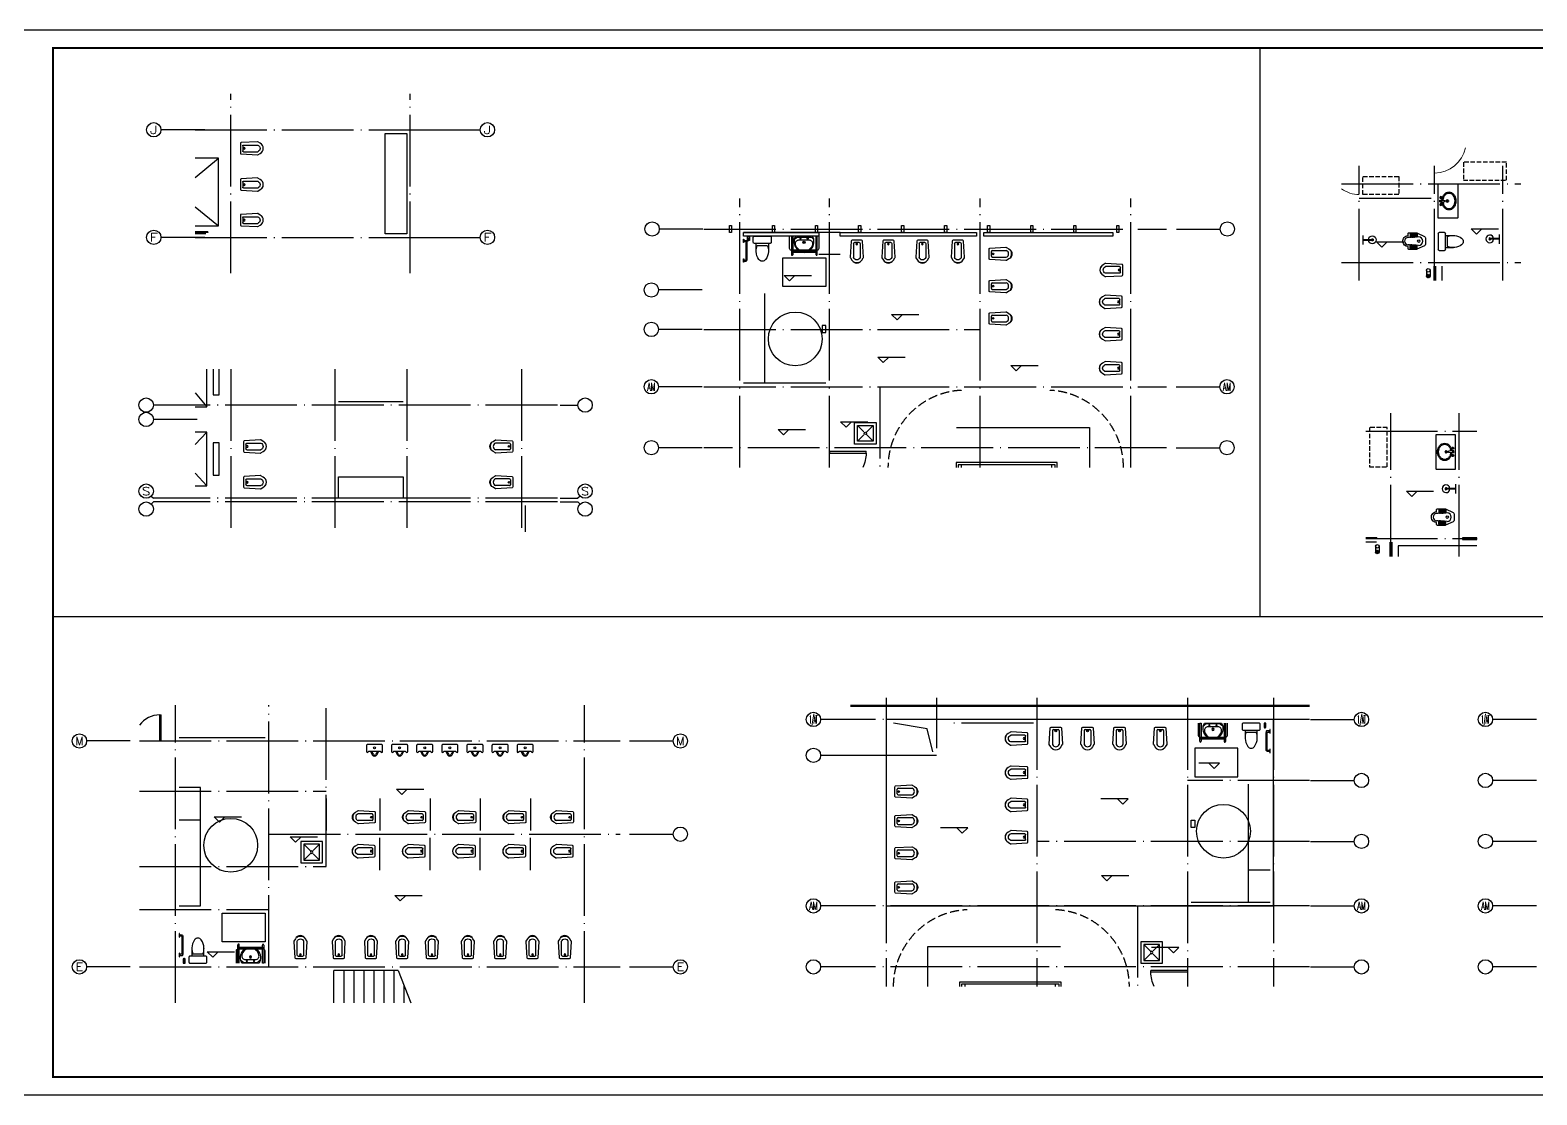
# Model space of a CAD drawing. Extents: x -737978 to 768813, y -372247 to 1140308.
# Drawn here: x 138187 to 180195, y -268610 to -238910 of the extents above; entities that cross this region are included whole.
import ezdxf
from ezdxf.enums import TextEntityAlignment as Align

# ---------------------------------------------------------------- set-up
doc = ezdxf.new("R2010")
doc.units = 0
doc.header["$LTSCALE"] = 1000
doc.header["$MEASUREMENT"] = 0
doc.linetypes.add('DASH', pattern=[0.35, 0.25, -0.1])
doc.linetypes.add('DOTE', pattern=[2.42, 2, -0.2, 0.02, -0.2])
doc.layers.get('0').update_dxf_attribs({"linetype": 'CONTINUOUS'})
for name, color, linetype in [('0-厨卫家具', 253, 'CONTINUOUS'), ('0-外部构件', 6, 'CONTINUOUS'), ('_0', 7, 'CONTINUOUS'), ('A-ANNO-IDEN', 3, 'CONTINUOUS'), ('A-FLOR-OTHER1-ON', 253, 'CONTINUOUS'), ('A-FURN', 247, 'CONTINUOUS'), ('AXIS', 3, 'CONTINUOUS'), ('AXIS_TEXT', 7, 'CONTINUOUS'), ('C-B', 7, 'CONTINUOUS'), ('C座外围门窗1f$0$G-0-XREF', 2, 'CONTINUOUS'), ('DIM_ELEV', 3, 'CONTINUOUS'), ('DIM_SYMB', 3, 'CONTINUOUS'), ('DOTE', 1, 'DOTE'), ('EVTR', 2, 'CONTINUOUS'), ('J-FURN-厨卫', 253, 'CONTINUOUS'), ('J-粉刷线', 8, 'CONTINUOUS'), ('LATRINE', 6, 'CONTINUOUS'), ('PUB_TITLE', 4, 'CONTINUOUS'), ('STAIR', 2, 'CONTINUOUS'), ('WINDOW', 4, 'CONTINUOUS')]:
    doc.layers.add(name, color=color, linetype=linetype)
doc.styles.add('_TCH_AXIS', font='COMPLEX', dxfattribs={"bigfont": 'GBCBIG'})
doc.styles.add('COMPLEX', font='COMPLEX')
doc.styles.get("Standard").update_dxf_attribs({"font": 'GBENOR', "bigfont": 'GBCBIG'})

# ---------------------------------------------------------------- blocks, each defined once
blk = doc.blocks.new('A$C5E992675')
at = {"color": 8}
for points in [[(600, 600), (600, 0), (0, 0), (0, 600)], [(520, 520), (520, 80), (80, 80), (80, 520)]]:
    blk.add_lwpolyline(points, close=True, dxfattribs=at)
at = {"color": 8, "linetype": 'DASH'}
for points in [[(80, 520), (275, 325)], [(325, 325), (520, 520)], [(80, 80), (275, 275)], [(325, 275), (520, 80)]]:
    blk.add_lwpolyline(points, dxfattribs=at)
at = {"color": 8}
blk.add_circle((300, 300), 35, dxfattribs=at)
blk = doc.blocks.new('$plan$00002873')
at = {"layer": 'J-FURN-厨卫'}
for p, q in [((-92, -91), (-92, -482)), ((-66, -65), (69, -65)), ((95, -91), (95, -482))]:
    blk.add_line(p, q, dxfattribs=at)
blk.add_lwpolyline([(140, -552, -0.624736), (-140, -552), (-181, -489, -0.15876), (-185, -473), (-158, -24, -0.392703), (-132, 0), (132, 0, -0.392703), (158, -24), (185, -473, -0.161657), (181, -489)], format="xyb", close=True, dxfattribs=at)
blk.add_circle((2, -107), 23.1, dxfattribs=at)
for centre, radius, start, end in [((-66, -91), 26, 90, 180), ((69, -91), 26, 0, 90), ((0, -422), 207, 240.0293, 299.9707), ((2, -447), 99.9, 200.5982, 339.4018)]:
    blk.add_arc(centre, radius, start, end, dxfattribs=at)
blk = doc.blocks.new('_E6')
for points in [[(-240, 0), (-270, -79, 0.356844), (-103, -430, 0.224698), (111, -425, 0.348046), (270, -79), (240, 0)], [(-239, -224, -0.469287), (-141, -105), (141, -105, -0.469287), (239, -224, -0.830802)]]:
    blk.add_lwpolyline(points, format="xyb", close=True)
blk.add_lwpolyline([(-271, -91), (-213, -36, -0.190674), (-179, -23), (181, -23, -0.200906), (217, -37), (274, -95)], format="xyb")
for centre, radius in [((-99, -65), 16.3), ((2, -172), 31.6), ((2, -172), 23), ((101, -65), 16.3)]:
    blk.add_circle(centre, radius)
at = {"width": 0.8, "flags": 9}
for tag in ['XSIZE', 'YSIZE']:
    blk.add_attdef(tag, (0, 0), '', height=0.5, dxfattribs=at)
blk = doc.blocks.new('A$C53926EF1')
at = {"layer": '0-厨卫家具', "linetype": 'ByBlock'}
for p, q in [((439, 110), (439, 390)), ((499, 420), (499, 80))]:
    blk.add_line(p, q, dxfattribs=at)
blk.add_lwpolyline([(49, 342, 0.537872), (49, 158, 0.149947), (269, 80), (499, 80), (499, 30, 0.414214), (529, 0), (669, 0, 0.414214), (699, 30), (699, 470, 0.414214), (669, 500), (529, 500, 0.414214), (499, 470), (499, 420), (269, 420, 0.149947)], format="xyb", close=True, dxfattribs=at)
for centre, start, end in [((286, 23), 67.4505, 91.4725), ((286, 477), 268.6339, 292.5495)]:
    blk.add_arc(centre, 398, start, end, dxfattribs=at)
blk = doc.blocks.new('$plan$00001624')
for p, q in [((646, -13), (661, -28)), ((701, -28), (716, -13))]:
    blk.add_line(p, q)
for points in [[(60, 0), (60, -13), (-60, -13), (-60, 0)], [(744, 0), (744, -13), (624, -13), (624, 0)]]:
    blk.add_lwpolyline(points, close=True)
blk.add_lwpolyline([(-38, -13), (-23, -28), (17, -28), (33, -13)])
for points in [[(-23, -28), (-23, -66, 0.414213), (49, -137), (632, -137, 0.119966), (665, -129)], [(17, -28), (17, -66, 0.414211), (49, -97), (632, -97, 0.298815), (661, -78)]]:
    blk.add_lwpolyline(points, format="xyb")
blk.add_lwpolyline([(681, -137), (681, -137, -0.414214), (661, -117), (661, -28), (701, -28), (701, -117, -0.414214)], format="xyb", close=True)
blk = doc.blocks.new('LT11')
at = {"layer": 'C-B', "color": 8, "linetype": 'DASH'}
for centre, start, end in [((-938433, 254652), 92.7803, 180), ((-936174, 254652), 0, 87.2197)]:
    blk.add_arc(centre, 2153, start, end, dxfattribs=at)
at = {"layer": 'DIM_SYMB'}
blk.add_lwpolyline([(-938678, 255764), (-934968, 255764), (-934968, 254652)], dxfattribs=at)
at = {"layer": 'STAIR'}
for p, q in [((-938688, 254787), (-938688, 254652)), ((-935868, 254787), (-938688, 254787)), ((-938628, 254727), (-938628, 254652)), ((-935928, 254727), (-938628, 254727)), ((-938538, 254652), (-938538, 254727)), ((-936018, 254652), (-936018, 254727)), ((-935928, 254652), (-935928, 254727)), ((-935868, 254652), (-935868, 254787))]:
    blk.add_line(p, q, dxfattribs=at)
blk = doc.blocks.new('$plan$00002819')
at = {"layer": 'J-FURN-厨卫'}
for p, q in [((-129, -180), (129, -180)), ((-91, -180), (-39, -272)), ((91, -180), (39, -272))]:
    blk.add_line(p, q, dxfattribs=at)
blk.add_lwpolyline([(-171, -199), (-168, -190, -0.320465), (-154, -180), (-129, -180, -0.270349), (-116, -188), (-61, -284, 0.583333), (61, -284), (116, -188, -0.270349), (129, -180), (154, -180, -0.320465), (168, -190), (171, -199, 0.847127), (225, -190), (225, -30, 0.414214), (195, 0), (-195, 0, 0.414214), (-225, -30), (-225, -190, 0.847127)], format="xyb", close=True, dxfattribs=at)
blk.add_circle((0, -90), 25, dxfattribs=at)
blk.add_arc((0, -250), 45, 209.4871, 330.5129, dxfattribs=at)
blk = doc.blocks.new('YTLG')
at = {"layer": 'J-FURN-厨卫', "linetype": 'Continuous'}
h = blk.add_hatch(dxfattribs=at)
h.set_pattern_fill('ANSI31', color=256, scale=10)
h.set_pattern_definition([(45, (-1288290.313, 414148.037), (-11.22532015, 11.22532015), [])])
edge = h.paths.add_edge_path()
edge.add_arc((155403, -14017), 50, 0, 360, ccw=False)
at = {"layer": 'J-FURN-厨卫', "linetype": 'DASH', "ltscale": 0.1}
for p, q in [((155353, -14177), (155353, -14017)), ((155453, -14177), (155453, -14017))]:
    blk.add_line(p, q, dxfattribs=at)
at = {"layer": 'J-FURN-厨卫', "linetype": 'Continuous'}
blk.add_circle((155403, -14017), 50, dxfattribs=at)
at = {"layer": 'J-FURN-厨卫', "color": 200, "linetype": 'Continuous'}
blk.add_circle((155403, -14177), 50, dxfattribs=at)
blk = doc.blocks.new('$plan$00002939')
at = {"layer": 'J-FURN-厨卫'}
blk.add_line((-10, 0), (10, 0), dxfattribs=at)
for points in [[(-124, 0), (133, 0)], [(-10, 0), (-10, -263)], [(10, 0), (10, -263)]]:
    blk.add_lwpolyline(points, dxfattribs=at)
for centre, radius, start, end in [((0, -262), 108, 95.306, 84.694), ((0, -262), 28.3, 110.6725, 69.3275), ((0, -260), 10.5, 197.2381, 342.7619)]:
    blk.add_arc(centre, radius, start, end, dxfattribs=at)
blk = doc.blocks.new('dsdsdssfdsd')
at = {"layer": 'J-FURN-厨卫'}
for p, q in [((4092, 23875), (4092, 23965)), ((4261, 23952), (4153, 23937)), ((4300, 23945), (4153, 23937)), ((4310, 24020), (4237, 24020)), ((4300, 23945), (4261, 23952)), ((4273, 23984), (4273, 24057)), ((4300, 23895), (4300, 23945)), ((4137, 23920), (4047, 23920)), ((4153, 23904), (4153, 23937)), ((4300, 23895), (4153, 23904)), ((4261, 23889), (4153, 23904)), ((4163, 23903), (4163, 23938)), ((4310, 23820), (4237, 23820)), ((4300, 23895), (4261, 23889)), ((4273, 23784), (4273, 23857)), ((4280, 23896), (4280, 23944))]:
    blk.add_line(p, q, dxfattribs=at)
blk.add_lwpolyline([(4347, 24400), (3817, 24400, 0.414214), (3797, 24380), (3797, 23460, 0.414214), (3817, 23440), (4347, 23440)], format="xyb", close=True, dxfattribs=at)
for points in [[(3847, 23920, -0.080052), (3862, 24013, -0.088849), (3904, 24090, -0.104988), (3970, 24144, -0.12017), (4047, 24163, -0.12017), (4124, 24144, -0.104988), (4191, 24090, -0.088849), (4232, 24013, -0.055034), (4246, 23950, -0.080052)], [(3877, 23920, -0.080052), (3891, 24004, -0.088849), (3927, 24071, -0.104988), (3984, 24118, -0.12017), (4047, 24133, -0.12017), (4110, 24118, -0.104988), (4167, 24071, -0.088849), (4204, 24004, -0.056066), (4216, 23946, -0.080052)], [(4246, 23891, -0.055034), (4232, 23827, -0.088849), (4191, 23751, -0.104988), (4124, 23696, -0.12017), (4047, 23678, -0.12017), (3970, 23696, -0.104988), (3904, 23751, -0.088849), (3862, 23827, -0.080052), (3847, 23920, -0.080052)], [(4216, 23895, -0.056066), (4204, 23837, -0.088849), (4167, 23770, -0.104988), (4110, 23723, -0.12017), (4047, 23708, -0.12017), (3984, 23723, -0.104988), (3927, 23770, -0.088849), (3891, 23837, -0.080052), (3877, 23920, -0.080052)]]:
    blk.add_lwpolyline(points, format="xyb", dxfattribs=at)
for centre, radius in [((4092, 23920), 30), ((4273, 24020), 25), ((4273, 24020), 15), ((4092, 23920), 20), ((4273, 23820), 25), ((4273, 23820), 15)]:
    blk.add_circle(centre, radius, dxfattribs=at)
for centre, start, end in [((4272, 23922), 350.5252, 189.4748), ((4272, 23919), 170.5252, 9.4748)]:
    blk.add_arc(centre, 7.19, start, end, dxfattribs=at)
blk = doc.blocks.new('A$C4EF24E33')
at = {"layer": 'J-FURN-厨卫'}
for p, q in [((209, 428), (209, 343)), ((229, 428), (229, 343)), ((234, 428), (234, 345)), ((254, 428), (254, 345)), ((259, 428), (259, 347)), ((279, 428), (279, 347)), ((284, 428), (284, 349)), ((304, 428), (304, 349)), ((309, 428), (309, 351)), ((329, 428), (329, 351)), ((334, 428), (334, 353)), ((354, 428), (354, 353)), ((359, 428), (359, 355)), ((379, 428), (379, 355)), ((384, 428), (384, 357)), ((404, 428), (404, 357)), ((184, 330), (147, 330)), ((184, 130), (147, 130)), ((441, 350), (184, 330)), ((441, 110), (184, 130)), ((209, 32), (209, 117)), ((229, 32), (229, 117)), ((234, 32), (234, 115)), ((254, 32), (254, 115)), ((259, 32), (259, 113)), ((279, 32), (279, 113)), ((284, 32), (284, 111)), ((304, 32), (304, 111)), ((309, 32), (309, 109)), ((329, 32), (329, 109)), ((334, 32), (334, 107)), ((354, 32), (354, 107)), ((359, 32), (359, 105)), ((379, 32), (379, 105)), ((384, 32), (384, 103)), ((404, 32), (404, 103))]:
    blk.add_line(p, q, dxfattribs=at)
blk.add_lwpolyline([(147, 380), (147, 440, -0.414214), (167, 460), (387, 460, -0.108031), (395, 458), (605, 362, -0.293069), (634, 317), (634, 143, -0.293069), (605, 98), (395, 2, -0.108031), (387, 0), (167, 0, -0.414214), (147, 20), (147, 80, -0.370477), (0, 212, -0.440428)], format="xyb", close=True, dxfattribs=at)
blk.add_circle((444, 229), 33.9, dxfattribs=at)
for centre, radius, start, end in [((219, 428), 10, 360, 180), ((244, 428), 10, 360, 180), ((269, 428), 10, 360, 180), ((294, 428), 10, 360, 180), ((319, 428), 10, 360, 180), ((344, 428), 10, 360, 180), ((369, 428), 10, 360, 180), ((394, 428), 10, 360, 180), ((149, 230), 100, 90.7749, 269.225), ((219, 343), 10, 180, 360), ((219, 117), 10, 360, 180), ((219, 32), 10, 180, 360), ((244, 345), 10, 180, 360), ((244, 115), 10, 360, 180), ((244, 32), 10, 180, 360), ((269, 347), 10, 180, 360), ((269, 113), 10, 360, 180), ((269, 32), 10, 180, 360), ((294, 349), 10, 180, 360), ((294, 111), 10, 360, 180), ((294, 32), 10, 180, 360), ((319, 351), 10, 180, 360), ((319, 109), 10, 360, 180), ((319, 32), 10, 180, 360), ((344, 353), 10, 180, 360), ((344, 107), 10, 360, 180), ((344, 32), 10, 180, 360), ((369, 355), 10, 180, 360), ((369, 105), 10, 360, 180), ((369, 32), 10, 180, 360), ((394, 357), 10, 180, 360), ((394, 103), 10, 360, 180), ((394, 32), 10, 180, 360), ((435, 231), 120, 359.7121, 87.2241), ((435, 229), 120, 272.7759, 0.2878)]:
    blk.add_arc(centre, radius, start, end, dxfattribs=at)
blk = doc.blocks.new('A$C22166362')
at = {"layer": 'J-FURN-厨卫'}
for p, q in [((499, 30), (499, 470)), ((529, 500), (669, 500)), ((699, 470), (699, 30)), ((499, 420), (269, 420)), ((499, 80), (269, 80)), ((439, 110), (439, 390)), ((669, 0), (529, 0))]:
    blk.add_line(p, q, dxfattribs=at)
for centre, radius, start, end in [((286, 23), 398, 67.4505, 126.6381), ((529, 470), 30, 90, 180), ((669, 470), 30, 0, 90), ((110, 250), 110, 123.4509, 236.5491), ((286, 477), 398, 233.3619, 292.5495), ((529, 30), 30, 180, 270), ((669, 30), 30, 270, 0)]:
    blk.add_arc(centre, radius, start, end, dxfattribs=at)
blk = doc.blocks.new('_AXISO')
blk.add_circle((0, 0), 0.5)
at = {"layer": 'AXIS_TEXT', "style": 'COMPLEX', "width": 1.041667}
blk.add_attdef('A', text='', height=0.56, dxfattribs=at).set_placement((-0.25, -0.28), (0.25, -0.28), align=Align.FIT)

msp = doc.modelspace()

# ---------------------------------------------------------------- linework, layer by layer
at = {"color": 0, "linetype": 'Continuous'}
for p, q in [((175425.2, -253065.8), (175725.2, -253065.8)), ((175725.2, -253093.8), (175425.2, -253093.8)), ((175725.2, -253093.8), (175725.2, -253054.9)), ((175725.2, -253065.8), (175725.2, -253093.8))]:
    msp.add_line(p, q, dxfattribs=at)
at = {"color": 1, "linetype": 'DASH', "ltscale": 0.5}
for points in [[(179345.2, -243095.2), (179345.2, -242595.2), (178145.2, -242595.2), (178145.2, -243095.2)], [(175345.2, -243495.2), (175345.2, -242995.2), (176345.2, -242995.2), (176345.2, -243495.2)], [(175525.2, -251093.8), (176025.2, -251093.8), (176025.2, -249993.8), (175525.2, -249993.8)]]:
    msp.add_lwpolyline(points, close=True, dxfattribs=at)
for points in [[(160772.9, -244557.7), (158072.9, -244557.7)], [(160172.9, -245157.7), (160772.9, -245157.7)]]:
    msp.add_lwpolyline(points)
at = {"color": 0, "linetype": 'Continuous'}
msp.add_lwpolyline([(175725.2, -253193.8), (175425.2, -253193.8)], dxfattribs=at)
at = {"lineweight": 13, "extrusion": (0, 0, -1)}
msp.add_arc((-177345.2, -242017.7), 877.5, 191.66166, 270, dxfattribs=at)
at = {"lineweight": 13}
msp.add_arc((175245.2, -242617.6), 877.5, 235.26368, 270, dxfattribs=at)
at = {"layer": '0-厨卫家具', "linetype": 'ByBlock'}
for p, q in [((159416, -244657.7, 0), (159416, -245174.8, 0)), ((159452, -244657.7, 0), (159452, -245066.8, 0)), ((159452, -245066.8, 0), (160095.6, -245066.8)), ((159452, -245102.8, 0), (159452, -245174.8, 0)), ((159452, -245102.8, 0), (160095.6, -245102.8)), ((171477.3, -258238.6), (171477.3, -258647.7)), ((171513.3, -258238.6), (171513.3, -258755.7)), ((171477.3, -258647.7), (170833.8, -258647.7, 0)), ((171477.3, -258683.7), (170833.8, -258683.7, 0)), ((171477.3, -258683.7), (171477.3, -258755.7)), ((143981.8, -264938.6), (143981.8, -264421.5)), ((144017.8, -264493.5), (144017.8, -264421.5)), ((144017.8, -264493.5), (144661.3, -264493.5, 0)), ((144017.8, -264938.6), (144017.8, -264529.5)), ((144017.8, -264529.5), (144661.3, -264529.5, 0))]:
    msp.add_line(p, q, dxfattribs=at)
for points in [[(158240.6, -244657.7), (158240.6, -244777.7), (158190.6, -244777.7), (158190.6, -244657.7)], [(158224.6, -244700.2), (158224.6, -244788.2), (158206.6, -244788.2), (158206.6, -244700.2)], [(172589, -258238.6), (172589, -258358.6), (172639, -258358.6), (172639, -258238.6)], [(172605, -258281.1), (172605, -258369.1), (172623, -258369.1), (172623, -258281.1)], [(142506.3, -264938.6), (142506.3, -264818.6), (142456.3, -264818.6), (142456.3, -264938.6)], [(142490.3, -264896.1), (142490.3, -264808.1), (142472.3, -264808.1), (142472.3, -264896.1)]]:
    msp.add_lwpolyline(points, close=True, dxfattribs=at)
at = {"layer": '0-厨卫家具', "linetype": 'ByBlock', "elevation": 0}
msp.add_lwpolyline([(160172.9, -244657.7), (160172.9, -245002.7, -0.4142136), (160127.9, -245047.7), (159407.9, -245047.7, -0.4142136), (159362.9, -245002.7), (159362.9, -244657.7)], format="xyb", dxfattribs=at)
at = {"layer": '0-厨卫家具', "linetype": 'ByBlock'}
for points in [[(160133.7, -245167.2), (160133.7, -244657.7), (160095.6, -244657.7), (160095.6, -245066.8)], [(160095.6, -245102.8), (160095.6, -245167.2)]]:
    msp.add_lwpolyline(points, dxfattribs=at)
for points in [[(170756.5, -258238.6), (170756.5, -258583.6, 0.4142136), (170801.5, -258628.6), (171521.5, -258628.6, 0.4142136), (171566.5, -258583.6), (171566.5, -258238.6)], [(144738.6, -264938.6), (144738.6, -264593.6, 0.4142136), (144693.6, -264548.6), (143973.6, -264548.6, 0.4142136), (143928.6, -264593.6), (143928.6, -264938.6)]]:
    msp.add_lwpolyline(points, format="xyb", dxfattribs=at)
at = {"layer": '0-厨卫家具', "linetype": 'ByBlock', "elevation": 0}
for points in [[(170795.7, -258748), (170795.7, -258238.6), (170833.8, -258238.6), (170833.8, -258647.7)], [(170833.8, -258683.7), (170833.8, -258748)], [(144699.4, -264429.1), (144699.4, -264938.6), (144661.3, -264938.6), (144661.3, -264529.5)], [(144661.3, -264493.5), (144661.3, -264429.1)]]:
    msp.add_lwpolyline(points, dxfattribs=at)
at = {"layer": '0-厨卫家具', "linetype": 'ByBlock'}
for centre, radius, start, end in [((159434, -245174.8, 0), 18, 179.99998, 359.99998), ((159452, -245084.8, 0), 18, 89.99998, 269.99998), ((160095.6, -245084.8), 18, 269.99998, 89.99998), ((160114.7, -245167.2), 19, 179.99998, 359.99998), ((170814.7, -258748, 0), 19, 180.00002, 0.00002), ((170833.8, -258665.7, 0), 18, 90.00002, 270.00002), ((171477.3, -258665.7), 18, 270.00002, 90.00002), ((171495.3, -258755.7), 18, 180.00002, 0.00002), ((143999.8, -264421.5), 18, 0.00002, 180.00002), ((144017.8, -264511.5), 18, 90.00002, 270.00002), ((144680.4, -264429.1, 0), 19, 0.00002, 180.00002), ((144661.3, -264511.5, 0), 18, 270.00002, 90.00002)]:
    msp.add_arc(centre, radius, start, end, dxfattribs=at)
at = {"layer": '0-外部构件'}
for p, q in [((161056.7, -257738.6), (173856.7, -257738.6)), ((161056.7, -257768.6), (173856.7, -257768.6))]:
    msp.add_line(p, q, dxfattribs=at)
at = {"layer": '_0'}
msp.add_lwpolyline([(142338.6, -258638.6), (144738.6, -258638.6)], dxfattribs=at)
at = {"layer": 'A-ANNO-IDEN', "color": 0}
for points in [[(158072.9, -244557.7), (160172.9, -244557.7), (160172.9, -244657.7), (158072.9, -244657.7)], [(160772.9, -244557.7), (164572.9, -244557.7), (164572.9, -244657.7), (160772.9, -244657.7)], [(164772.9, -244557.7), (168372.9, -244557.7), (168372.9, -244657.7), (164772.9, -244657.7)]]:
    msp.add_lwpolyline(points, close=True, dxfattribs=at)
at = {"layer": 'A-FLOR-OTHER1-ON'}
for points in [[(177545.2, -245495.2), (177545.2, -245595.2), (177545.2, -245895.2)], [(178525.2, -253293.8), (176325.2, -253293.8), (176325.2, -253593.8)]]:
    msp.add_lwpolyline(points, dxfattribs=at)
at = {"layer": 'A-FURN'}
for points in [[(177320.2, -245495.2), (177320.2, -245895.2)], [(177370.2, -245495.2), (177370.2, -245895.2)], [(176100.2, -253193.8), (176100.2, -253593.8)], [(176150.2, -253193.8), (176150.2, -253593.8)]]:
    msp.add_lwpolyline(points, dxfattribs=at)
msp.add_lwpolyline([(178125.2, -253118.8), (178525.2, -253118.8), (178525.2, -253068.8), (178125.2, -253068.8)], close=True, dxfattribs=at)
at = {"layer": 'AXIS'}
for p, q in [((143053.5, -241690.9), (141834.4, -241690.9)), ((149518.1, -241690.9), (150737.3, -241690.9)), ((156946.9, -244457.7), (155727.7, -244457.7)), ((170146.3, -244457.7), (171365.5, -244457.7)), ((143053.5, -244690.9), (141834.4, -244690.9)), ((149518.1, -244690.9), (150737.3, -244690.9)), ((156926.7, -246157.7), (155707.5, -246157.7)), ((156926.7, -247257.7), (155707.5, -247257.7)), ((156926.7, -248857.7), (155707.5, -248857.7)), ((170136.1, -248857.7), (171355.3, -248857.7)), ((142841.6, -249369.6), (141622.4, -249369.6)), ((152963.3, -249369.5), (153461, -249369.5)), ((142841.6, -249769.6), (141622.4, -249769.6)), ((156926.7, -250557.7), (155707.5, -250557.7)), ((170136.1, -250557.7), (171355.3, -250557.7)), ((141563.8, -251911), (141622.4, -251969.6)), ((142841.6, -251969.6), (141622.4, -251969.6)), ((152963.3, -251969.6), (153461, -251969.6)), ((153519.6, -251911), (153461, -251969.6)), ((141563.8, -252128.2), (141622.4, -252069.6)), ((142841.6, -252069.6), (141622.4, -252069.6)), ((152963.3, -252069.6), (153461, -252069.6)), ((153519.6, -252128.2), (153461, -252069.6)), ((161445.6, -258138.6), (160226.4, -258138.6)), ((173886.2, -258138.6), (175105.3, -258138.6)), ((180180.4, -258138.6), (178961.3, -258138.6)), ((140980.3, -258738.6), (139761.1, -258738.6)), ((154896.9, -258738.6), (156116.1, -258738.6)), ((161445.6, -259138.6), (160226.4, -259138.6)), ((173886.2, -259838.6), (175105.3, -259838.6)), ((180180.4, -259838.6), (178961.3, -259838.6)), ((154896.9, -261338.6), (156116.1, -261338.6)), ((173886.2, -261538.6), (175105.3, -261538.6)), ((180180.4, -261538.6), (178961.3, -261538.6)), ((161445.6, -263338.6), (160226.4, -263338.6)), ((173886.2, -263338.6), (175105.3, -263338.6)), ((180180.4, -263338.6), (178961.3, -263338.6)), ((140980.3, -265038.6), (139761.1, -265038.6)), ((154896.9, -265038.6), (156116.1, -265038.6)), ((161445.6, -265038.6), (160226.4, -265038.6)), ((173886.2, -265038.6), (175105.3, -265038.6)), ((180180.4, -265038.6), (178961.3, -265038.6))]:
    msp.add_line(p, q, dxfattribs=at)
at = {"layer": 'C-B'}
for points in [[(148685.8, -244590.9), (148085.8, -244590.9), (148085.8, -241790.9), (148385.8, -241790.9), (148385.8, -241790.9), (148685.8, -241790.9)], [(146785.8, -251969.6), (146785.8, -251369.6), (148585.8, -251369.6), (148585.8, -251669.6), (148585.8, -251669.6), (148585.8, -251969.6)]]:
    msp.add_lwpolyline(points, close=True, dxfattribs=at)
at = {"layer": 'C座外围门窗1f$0$G-0-XREF'}
for points in [[(157682.9, -244557.7), (157682.9, -244357.7), (157742.9, -244357.7), (157742.9, -244557.7)], [(158882.9, -244557.7), (158882.9, -244357.7), (158942.9, -244357.7), (158942.9, -244557.7)], [(160082.9, -244557.7), (160082.9, -244357.7), (160142.9, -244357.7), (160142.9, -244557.7)], [(161282.9, -244557.7), (161282.9, -244357.7), (161342.9, -244357.7), (161342.9, -244557.7)], [(162482.9, -244557.7), (162482.9, -244357.7), (162542.9, -244357.7), (162542.9, -244557.7)], [(163682.9, -244557.7), (163682.9, -244357.7), (163742.9, -244357.7), (163742.9, -244557.7)], [(164882.9, -244557.7), (164882.9, -244357.7), (164942.9, -244357.7), (164942.9, -244557.7)], [(166082.9, -244557.7), (166082.9, -244357.7), (166142.9, -244357.7), (166142.9, -244557.7)], [(167282.9, -244557.7), (167282.9, -244357.7), (167342.9, -244357.7), (167342.9, -244557.7)], [(168482.9, -244557.7), (168482.9, -244357.7), (168542.9, -244357.7), (168542.9, -244557.7)]]:
    msp.add_lwpolyline(points, close=True, dxfattribs=at)
at = {"layer": 'DIM_ELEV'}
for p, q in [((178514.5, -244599.6), (178364.5, -244449.6)), ((178364.5, -244449.6), (179124, -244449.6)), ((178514.5, -244599.6), (178664.5, -244449.6)), ((175876.1, -244967.6), (175726.1, -244817.6)), ((175726.1, -244817.6), (176485.6, -244817.6)), ((175876.1, -244967.6), (176026.1, -244817.6)), ((159360.8, -245905.2), (159210.8, -245755.2)), ((159210.8, -245755.2), (159970.3, -245755.2)), ((159360.8, -245905.2), (159510.8, -245755.2)), ((162356, -246995.1), (162206, -246845.1)), ((162206, -246845.1), (162965.5, -246845.1)), ((162356, -246995.1), (162506, -246845.1)), ((161974.6, -248184.2), (161824.6, -248034.2)), ((161824.6, -248034.2), (162584.1, -248034.2)), ((161974.6, -248184.2), (162124.6, -248034.2)), ((165678.1, -248417.9), (165528.1, -248267.9)), ((165528.1, -248267.9), (166287.6, -248267.9)), ((165678.1, -248417.9), (165828.1, -248267.9)), ((160934, -249982.1), (160784, -249832.1)), ((160784, -249832.1), (161543.5, -249832.1)), ((160934, -249982.1), (161084, -249832.1)), ((159192.8, -250200.9), (159042.8, -250050.9)), ((159042.8, -250050.9), (159802.3, -250050.9)), ((159192.8, -250200.9), (159342.8, -250050.9)), ((176707.5, -251919.4), (176557.5, -251769.4)), ((176557.5, -251769.4), (177317, -251769.4)), ((176707.5, -251919.4), (176857.5, -251769.4)), ((171351, -259358.4), (170774, -259358.4)), ((171201, -259508.4), (171051, -259358.4)), ((171201, -259508.4), (171351, -259358.4)), ((148552.4, -260228.7), (148402.4, -260078.7)), ((148402.4, -260078.7), (149161.9, -260078.7)), ((148552.4, -260228.7), (148702.4, -260078.7)), ((168800.2, -260350.9), (168040.7, -260350.9)), ((168650.2, -260500.9), (168500.2, -260350.9)), ((168650.2, -260500.9), (168800.2, -260350.9)), ((143469, -261001.5), (143319, -260851.5)), ((143319, -260851.5), (144078.5, -260851.5)), ((143469, -261001.5), (143619, -260851.5)), ((164326.7, -261162.4), (163567.2, -261162.4)), ((164176.7, -261312.4), (164026.7, -261162.4)), ((164176.7, -261312.4), (164326.7, -261162.4)), ((145589.9, -261559.1), (145439.9, -261409.1)), ((145439.9, -261409.1), (146199.4, -261409.1)), ((145589.9, -261559.1), (145739.9, -261409.1)), ((168207, -262637.2), (168057, -262487.2)), ((168057, -262487.2), (168816.5, -262487.2)), ((168207, -262637.2), (168357, -262487.2)), ((148507.8, -263195), (148357.8, -263045)), ((148357.8, -263045), (149117.3, -263045)), ((148507.8, -263195), (148657.8, -263045)), ((143277, -264768.8), (143127, -264618.8)), ((143127, -264618.8), (143886.5, -264618.8)), ((143277, -264768.8), (143427, -264618.8)), ((170214.1, -264498.8), (169454.6, -264498.8)), ((170064.1, -264648.8), (169914.1, -264498.8)), ((170064.1, -264648.8), (170214.1, -264498.8))]:
    msp.add_line(p, q, dxfattribs=at)
at = {"layer": 'DOTE'}
for p, q in [((175245.2, -245895.2), (175245.2, -242695.1)), ((177345.2, -245895.2), (177345.2, -242695.1)), ((179245.2, -245895.2), (179245.2, -242695.1)), ((174745.2, -243195.2), (179745.2, -243195.2)), ((174745.2, -245395.2), (179745.2, -245395.2)), ((176125.2, -253593.8), (176125.2, -249593.7)), ((178025.2, -253593.8), (178025.2, -249593.7)), ((175425.2, -250093.8), (178525.2, -250093.8)), ((175425.2, -253093.8), (178525.2, -253093.8))]:
    msp.add_line(p, q, dxfattribs=at)
for points in [[(143785.8, -245690.9), (143785.8, -240690.9)], [(148785.8, -245690.9), (148785.8, -240690.9)], [(142785.8, -241690.9), (149785.8, -241690.9)], [(157972.9, -251107.7), (157972.9, -243607.7)], [(160472.9, -251107.7), (160472.9, -243607.7)], [(164672.9, -251107.7), (164672.9, -243607.7)], [(168872.9, -251107.7), (168872.9, -243607.7)], [(175245.2, -243595.2), (177345.2, -243595.2)], [(156972.9, -244457.7), (169872.9, -244457.7)], [(142785.8, -244690.9), (149785.8, -244690.9)], [(156972.9, -247257.7), (164672.9, -247257.7)], [(143785.8, -248369.5), (143785.8, -252903.1)], [(146685.8, -248369.5), (146685.8, -252903.1)], [(148685.8, -248369.5), (148685.8, -252903.1)], [(151885.8, -248369.5), (151885.8, -252903.1)], [(156972.9, -248857.7), (169872.9, -248857.7)], [(161872.9, -248857.7), (161872.9, -251107.7)], [(152885.8, -249369.6), (142785.8, -249369.6)], [(169872.9, -250557.7), (156972.9, -250557.7)], [(152885.8, -251969.6), (142785.8, -251969.6)], [(152885.8, -252069.6), (142785.8, -252069.6)], [(142238.6, -266038.6), (142238.6, -257738.6)], [(144838.6, -265038.6), (144838.6, -257738.6)], [(146438.6, -262238.6), (146438.6, -257738.6)], [(153638.6, -266038.6), (153638.6, -257738.6)], [(162056.7, -257538.6), (162056.7, -265588.6)], [(163456.7, -257538.6), (163456.7, -258938.6)], [(166256.7, -257538.6), (166256.7, -265588.6)], [(170456.7, -257538.6), (170456.7, -265588.6)], [(172856.7, -257538.6), (172856.7, -265588.6)], [(173856.7, -258138.6), (161056.7, -258138.6)], [(166156.7, -258238.6), (163918.5, -258238.6)], [(141238.6, -258738.6), (154638.6, -258738.6)], [(163456.7, -259138.6), (161056.7, -259138.6)], [(173856.7, -259838.6), (170456.7, -259838.6)], [(141238.6, -260138.6), (146438.6, -260138.6)], [(144838.6, -261338.6), (154638.6, -261338.6)], [(173856.7, -261538.6), (166256.7, -261538.6)], [(141238.6, -262238.6), (146438.6, -262238.6)], [(173856.7, -263338.6), (161056.7, -263338.6)], [(169056.7, -263338.6), (169056.7, -265588.6)], [(141238.6, -263438.6), (144838.6, -263438.6)], [(141238.6, -265038.6), (154638.6, -265038.6)], [(173856.7, -265038.6), (161056.7, -265038.6)]]:
    msp.add_lwpolyline(points, dxfattribs=at)
at = {"layer": 'EVTR'}
for p, q in [((143435.8, -242485.9), (142785.8, -242485.9)), ((142785.8, -243017.2), (143435.8, -242485.9)), ((143435.8, -244365.9), (143435.8, -242485.9)), ((142785.8, -243834.6), (143435.8, -244365.9)), ((142785.8, -244365.9), (143435.8, -244365.9)), ((143110.8, -249419.6), (143110.8, -248369.5)), ((143285.8, -248369.5), (143285.8, -249079.6)), ((143460.8, -249079.6), (143460.8, -248369.5)), ((142785.8, -249025), (143110.8, -249419.6)), ((143285.8, -249079.6), (143460.8, -249079.6)), ((142785.8, -249419.6), (143110.8, -249419.6)), ((143110.8, -250119.8), (142785.8, -250119.8)), ((143110.8, -250119.8), (142785.8, -250467.9)), ((143110.8, -251619.5), (143110.8, -250119.8)), ((143460.8, -250419.7), (143285.8, -250419.7)), ((143285.8, -250419.7), (143285.8, -251319.5)), ((143460.8, -251319.5), (143460.8, -250419.7)), ((142785.8, -251271.3), (143110.8, -251619.5)), ((142785.8, -251619.5), (143110.8, -251619.5)), ((143285.8, -251319.5), (143460.8, -251319.5))]:
    msp.add_line(p, q, dxfattribs=at)
at = {"layer": 'J-FURN-厨卫'}
for points in [[(159172.9, -246057.7), (159172.9, -245257.7), (160372.9, -245257.7), (160372.9, -246057.7)], [(160272.9, -247347.9), (160372.9, -247347.9), (160372.9, -247147.9), (160272.9, -247147.9)], [(171856.7, -259738.6), (171856.7, -258938.6), (170656.7, -258938.6), (170656.7, -259738.6)], [(170660.1, -261149.3), (170560.1, -261149.3), (170560.1, -260949.3), (170660.1, -260949.3)], [(143538.6, -264338.6), (143538.6, -263538.6), (144738.6, -263538.6), (144738.6, -264338.6)]]:
    msp.add_lwpolyline(points, close=True, dxfattribs=at)
for points in [[(163356.7, -259038.6), (163197.8, -258399.6), (162256.7, -258238.6)], [(142338.6, -263338.6), (142938.6, -263338.6), (142938.6, -260038.6), (142338.6, -260038.6)], [(146438.6, -260338.6), (146438.6, -261238.6)], [(147938.6, -260338.6), (147938.6, -261238.6)], [(149338.6, -260338.6), (149338.6, -261238.6)], [(150738.6, -260338.6), (150738.6, -261238.6)], [(152138.6, -260338.6), (152138.6, -261238.6)], [(142338.6, -260938.6), (142938.6, -260938.6)], [(147938.6, -262338.4), (147938.6, -261438.4)], [(149338.6, -262338.5), (149338.6, -261438.5)], [(150738.6, -262338.5), (150738.6, -261438.5)], [(152138.6, -262338.6), (152138.6, -261438.6)]]:
    msp.add_lwpolyline(points, dxfattribs=at)
for centre in [(159520.3, -247523.3), (171457, -261256), (143780.1, -261647.1)]:
    msp.add_circle(centre, 750, dxfattribs=at)
at = {"layer": 'J-粉刷线'}
msp.add_lwpolyline([(172856.7, -258138.6), (162056.7, -258138.6), (162056.7, -263338.6), (172856.7, -263338.6)], close=True, dxfattribs=at)
at = {"layer": 'LATRINE'}
for p, q in [((160201.1, -245157.7), (160201.1, -245157.6)), ((158672.9, -248757.7), (158672.9, -246257.7)), ((172156.7, -263238.6), (172156.7, -259938.6))]:
    msp.add_line(p, q, dxfattribs=at)
for points in [[(160372.9, -248757.7), (158072.9, -248757.7)], [(172756.7, -262338.6), (172156.7, -262338.6)], [(170556.7, -263238.6), (172756.7, -263238.6)]]:
    msp.add_lwpolyline(points, dxfattribs=at)
at = {"layer": 'PUB_TITLE'}
msp.add_lwpolyline([(137574.9, -268609.7), (200624.9, -268609.7), (200624.9, -238909.7), (137574.9, -238909.7)], close=True, dxfattribs=at)
at = {"layer": 'PUB_TITLE', "const_width": 50}
msp.add_lwpolyline([(138824.9, -268109.7), (200124.9, -268109.7), (200124.9, -239409.7), (138824.9, -239409.7)], close=True, dxfattribs=at)
at = {"layer": 'PUB_TITLE'}
for points in [[(172469.9, -239409.7), (172469.9, -255278.8)], [(195824.4, -255278.8), (138824.9, -255278.8)]]:
    msp.add_lwpolyline(points, dxfattribs=at)
at = {"layer": 'STAIR'}
for p, q in [((148450.6, -265138.6), (146658.6, -265138.6)), ((146658.6, -266038.6), (146658.6, -265138.6)), ((146938.6, -266038.6), (146938.6, -265138.6)), ((147218.6, -266038.6), (147218.6, -265138.6)), ((147498.6, -266038.6), (147498.6, -265138.6)), ((147778.6, -266038.6), (147778.6, -265138.6)), ((148058.6, -266038.6), (148058.6, -265138.6)), ((148338.6, -266038.6), (148338.6, -265138.6)), ((148450.6, -265138.6), (148801.2, -266038.6)), ((148618.6, -266038.6), (148618.6, -265569.8))]:
    msp.add_line(p, q, dxfattribs=at)
at = {"layer": 'WINDOW'}
for p, q in [((143139.2, -244531.9), (142785.8, -244531.9)), ((143139.2, -244552.8), (142785.8, -244552.8)), ((143085.8, -244590.9), (142785.8, -244590.9)), ((143139.2, -244531.9), (143139.2, -244552.8)), ((141801.1, -258738.6), (141801.1, -258007.3)), ((141801.1, -258007.3), (141838.6, -258007.3)), ((141838.6, -258738.6), (141838.6, -258007.3)), ((141838.6, -258738.6), (141801.1, -258738.6))]:
    msp.add_line(p, q, dxfattribs=at)
at = {"layer": 'WINDOW', "extrusion": (0, 0, -1)}
for p, q in [((160472.9, -250657.7), (161496.6, -250657.7)), ((160472.9, -250657.7), (160472.9, -250710.2)), ((160472.9, -250710.2), (161496.6, -250710.2)), ((161496.6, -250710.2), (161496.6, -250657.7)), ((170456.7, -265138.6), (169432.9, -265138.6)), ((169432.9, -265191.1), (169432.9, -265138.6)), ((170456.7, -265191.1), (169432.9, -265191.1)), ((170456.7, -265138.6), (170456.7, -265191.1))]:
    msp.add_line(p, q, dxfattribs=at)
at = {"layer": 'WINDOW'}
for points in [[(146785.8, -249269.5), (148585.8, -249269.5)], [(151985.8, -252169.6), (151985.8, -252903.1)]]:
    msp.add_lwpolyline(points, dxfattribs=at)
at = {"layer": 'WINDOW', "extrusion": (0, 0, -1)}
for centre, start, end in [((-160472.9, -250684), 181.46928, 204.45133), ((-170456.7, -265164.8), 335.54871, 358.53072)]:
    msp.add_arc(centre, 1023.8, start, end, dxfattribs=at)
at = {"layer": 'WINDOW'}
msp.add_arc((141819.8, -258738.6), 731.2, 91.46928, 142.64315, dxfattribs=at)

# ---------------------------------------------------------------- block references
at = {"rotation": 180}
for p in [(332569.1, -259786), (331149, -267484.6)]:
    msp.add_blockref('YTLG', p, dxfattribs=at)
for name, p in [('LT11', (1102690.4, -505759.6)), ('A$C5E992675', (161172.9, -250457.7))]:
    msp.add_blockref(name, p)
at = {"xscale": -1}
for name, p in [('A$C5E992675', (146338.6, -262138.4)), ('LT11', (-771760.8, -520240.4)), ('A$C5E992675', (169756.7, -264938.6))]:
    msp.add_blockref(name, p, dxfattribs=at)
at = {"layer": '0-厨卫家具', "linetype": 'ByBlock', "extrusion": (0, 0, -1), "yscale": 0.8000000000000002, "zscale": -0.8000000000000002}
for p, xscale, rotation in [((-158072.9, -245336.7), -0.8000000000000002, 269.9999840300791), ((-172756.7, -259017.6), 0.8000000000000002, 90.00001596992091), ((-142338.6, -264159.6), 0.8000000000000002, 270.0000159699209)]:
    msp.add_blockref('$plan$00001624', p, dxfattribs=dict(at, xscale=xscale, rotation=rotation))
at = {"layer": '0-厨卫家具', "linetype": 'ByBlock', "xscale": -1}
for name, p, rotation in [('A$C53926EF1', (158348.9, -245357.1), 270.0000000000001), ('_E6', (144329.1, -264938.6), 180)]:
    msp.add_blockref(name, p, dxfattribs=dict(at, rotation=rotation))
at = {"layer": '0-厨卫家具', "linetype": 'ByBlock'}
msp.add_blockref('_E6', (159763.3, -244657.7, 0), dxfattribs=at)
at = {"layer": '0-厨卫家具', "linetype": 'ByBlock', "xscale": -1}
msp.add_blockref('_E6', (171166, -258238.6), dxfattribs=at)
at = {"layer": '0-厨卫家具', "linetype": 'ByBlock'}
for p, rotation in [((172480.6, -258937.9), 89.99999999999997), ((142614.7, -264239.2), 269.9999999999999)]:
    msp.add_blockref('A$C53926EF1', p, dxfattribs=dict(at, rotation=rotation))
at = {"layer": 'AXIS'}
ref = msp.add_blockref('_AXISO', (141634.4, -241690.9), dxfattribs=dict(at, xscale=400, yscale=400, zscale=400))
ref.add_attrib('A', 'J', dxfattribs={"layer": 'AXIS_TEXT', "height": 226.3, "style": '_TCH_AXIS', "width": 1.909091}).set_placement((141521.2, -241804.1), (141747.5, -241804.1), align=Align.FIT)
ref = msp.add_blockref('_AXISO', (150937.3, -241690.9), dxfattribs=dict(at, xscale=400, yscale=400, zscale=400))
ref.add_attrib('A', 'J', dxfattribs={"layer": 'AXIS_TEXT', "height": 226.3, "style": '_TCH_AXIS', "width": 1.909091}).set_placement((150824.2, -241804.1), (151050.4, -241804.1), align=Align.FIT)
at = {"layer": 'AXIS', "xscale": 400, "yscale": 400, "zscale": 400}
for p in [(155527.7, -244457.7), (171565.5, -244457.7), (155507.5, -246157.7), (155507.5, -247257.7), (141422.4, -249369.6), (153661, -249369.5), (141422.4, -249769.6), (155507.5, -250557.7), (171555.3, -250557.7), (141422.4, -252269.6), (153661, -252269.6), (160026.4, -259138.6), (175305.3, -259838.6), (178761.3, -259838.6), (156316.1, -261338.6), (175305.3, -261538.6), (178761.3, -261538.6), (160026.4, -265038.6), (175305.3, -265038.6), (178761.3, -265038.6)]:
    msp.add_blockref('_AXISO', p, dxfattribs=at)
at = {"layer": 'AXIS'}
ref = msp.add_blockref('_AXISO', (141634.4, -244690.9), dxfattribs=dict(at, xscale=400, yscale=400, zscale=400))
ref.add_attrib('A', 'F', dxfattribs={"layer": 'AXIS_TEXT', "height": 226.3, "style": '_TCH_AXIS', "width": 1.3125}).set_placement((141521.2, -244804.1), (141747.5, -244804.1), align=Align.FIT)
ref = msp.add_blockref('_AXISO', (150937.3, -244690.9), dxfattribs=dict(at, xscale=400, yscale=400, zscale=400))
ref.add_attrib('A', 'F', dxfattribs={"layer": 'AXIS_TEXT', "height": 226.3, "style": '_TCH_AXIS', "width": 1.3125}).set_placement((150824.2, -244804.1), (151050.4, -244804.1), align=Align.FIT)
ref = msp.add_blockref('_AXISO', (155507.5, -248857.7), dxfattribs=dict(at, xscale=400, yscale=400, zscale=400))
ref.add_attrib('A', 'AM', dxfattribs={"layer": 'AXIS_TEXT', "height": 226.27, "style": '_TCH_AXIS', "width": 0.5}).set_placement((155394.3, -248970.8), (155620.6, -248970.8), align=Align.FIT)
ref = msp.add_blockref('_AXISO', (171555.3, -248857.7), dxfattribs=dict(at, xscale=400, yscale=400, zscale=400))
ref.add_attrib('A', 'AM', dxfattribs={"layer": 'AXIS_TEXT', "height": 226.27, "style": '_TCH_AXIS', "width": 0.5}).set_placement((171442.1, -248970.8), (171668.4, -248970.8), align=Align.FIT)
ref = msp.add_blockref('_AXISO', (141422.4, -251769.6), dxfattribs=dict(at, xscale=400, yscale=400, zscale=400))
ref.add_attrib('A', 'S', dxfattribs={"layer": 'AXIS_TEXT', "height": 226.3, "style": '_TCH_AXIS', "width": 1.5}).set_placement((141309.3, -251882.7), (141535.5, -251882.7), align=Align.FIT)
ref = msp.add_blockref('_AXISO', (153661, -251769.6), dxfattribs=dict(at, xscale=400, yscale=400, zscale=400))
ref.add_attrib('A', 'S', dxfattribs={"layer": 'AXIS_TEXT', "height": 226.3, "style": '_TCH_AXIS', "width": 1.5}).set_placement((153547.9, -251882.7), (153774.1, -251882.7), align=Align.FIT)
ref = msp.add_blockref('_AXISO', (160026.4, -258138.6), dxfattribs=dict(at, xscale=400, yscale=400, zscale=400))
ref.add_attrib('A', '1/AT', dxfattribs={"layer": 'AXIS_TEXT', "height": 226.27, "style": '_TCH_AXIS', "width": 0.287671}).set_placement((159913.3, -258251.7), (160139.6, -258251.7), align=Align.FIT)
ref = msp.add_blockref('_AXISO', (175305.3, -258138.6), dxfattribs=dict(at, xscale=400, yscale=400, zscale=400))
ref.add_attrib('A', '1/AT', dxfattribs={"layer": 'AXIS_TEXT', "height": 226.27, "style": '_TCH_AXIS', "width": 0.287671}).set_placement((175192.2, -258251.7), (175418.5, -258251.7), align=Align.FIT)
ref = msp.add_blockref('_AXISO', (178761.3, -258138.6), dxfattribs=dict(at, xscale=400, yscale=400, zscale=400))
ref.add_attrib('A', '1/AT', dxfattribs={"layer": 'AXIS_TEXT', "height": 226.27, "style": '_TCH_AXIS', "width": 0.287671}).set_placement((178648.1, -258251.7), (178874.4, -258251.7), align=Align.FIT)
ref = msp.add_blockref('_AXISO', (139561.1, -258738.6), dxfattribs=dict(at, xscale=400, yscale=400, zscale=400))
ref.add_attrib('A', 'M', dxfattribs={"layer": 'AXIS_TEXT', "height": 226.3, "style": '_TCH_AXIS'}).set_placement((139448, -258851.7), (139674.3, -258851.7), align=Align.FIT)
ref = msp.add_blockref('_AXISO', (156316.1, -258738.6), dxfattribs=dict(at, xscale=400, yscale=400, zscale=400))
ref.add_attrib('A', 'M', dxfattribs={"layer": 'AXIS_TEXT', "height": 226.3, "style": '_TCH_AXIS'}).set_placement((156202.9, -258851.7), (156429.2, -258851.7), align=Align.FIT)
ref = msp.add_blockref('_AXISO', (160026.4, -263338.6), dxfattribs=dict(at, xscale=400, yscale=400, zscale=400))
ref.add_attrib('A', 'AM', dxfattribs={"layer": 'AXIS_TEXT', "height": 226.27, "style": '_TCH_AXIS', "width": 0.5}).set_placement((159913.3, -263451.7), (160139.6, -263451.7), align=Align.FIT)
ref = msp.add_blockref('_AXISO', (175305.3, -263338.6), dxfattribs=dict(at, xscale=400, yscale=400, zscale=400))
ref.add_attrib('A', 'AM', dxfattribs={"layer": 'AXIS_TEXT', "height": 226.27, "style": '_TCH_AXIS', "width": 0.5}).set_placement((175192.2, -263451.7), (175418.5, -263451.7), align=Align.FIT)
ref = msp.add_blockref('_AXISO', (178761.3, -263338.6), dxfattribs=dict(at, xscale=400, yscale=400, zscale=400))
ref.add_attrib('A', 'AM', dxfattribs={"layer": 'AXIS_TEXT', "height": 226.27, "style": '_TCH_AXIS', "width": 0.5}).set_placement((178648.1, -263451.7), (178874.4, -263451.7), align=Align.FIT)
ref = msp.add_blockref('_AXISO', (139561.1, -265038.6), dxfattribs=dict(at, xscale=400, yscale=400, zscale=400))
ref.add_attrib('A', 'E', dxfattribs={"layer": 'AXIS_TEXT', "height": 226.3, "style": '_TCH_AXIS', "width": 1.3125}).set_placement((139448, -265151.7), (139674.3, -265151.7), align=Align.FIT)
ref = msp.add_blockref('_AXISO', (156316.1, -265038.6), dxfattribs=dict(at, xscale=400, yscale=400, zscale=400))
ref.add_attrib('A', 'E', dxfattribs={"layer": 'AXIS_TEXT', "height": 226.3, "style": '_TCH_AXIS', "width": 1.3125}).set_placement((156202.9, -265151.7), (156429.2, -265151.7), align=Align.FIT)
at = {"layer": 'C-B'}
for p in [(147788.6, -258838.6), (148488.6, -258838.6), (149188.6, -258838.6), (149888.6, -258838.6), (150588.6, -258838.6), (151288.6, -258838.6), (151988.6, -258838.6)]:
    msp.add_blockref('$plan$00002819', p, dxfattribs=at)
at = {"layer": 'J-FURN-厨卫', "xscale": -1}
for name, p, rotation in [('$plan$00002873', (144049.3, -242206.8), 90), ('$plan$00002873', (144049.3, -243218.5), 90), ('$plan$00002873', (144049.3, -244206.7), 90), ('$plan$00002939', (175345.2, -244759.1), 90), ('$plan$00002873', (168652.4, -245601.2), 270), ('$plan$00002873', (168636.1, -246490.7), 270), ('$plan$00002873', (168636.1, -247390.7), 270), ('$plan$00002873', (168636.1, -248340.7), 270), ('$plan$00002873', (144134.4, -250521.4), 90), ('$plan$00002873', (144134.4, -251520.1), 90), ('$plan$00002873', (166007.9, -258671.5), 270), ('$plan$00002873', (166007.9, -259621.5), 270), ('$plan$00002873', (166007.9, -260521.5), 270), ('$plan$00002873', (166007.9, -261421.5), 270), ('$plan$00002873', (147803.6, -261813.7), 270.0017911869189), ('$plan$00002873', (149203.6, -261813.7), 270.0017911869189), ('$plan$00002873', (150603.6, -261813.7), 270.0017911869189), ('$plan$00002873', (152003.6, -261813.7), 270.0017911869189), ('$plan$00002873', (153331.2, -261813.7), 270.0017911869189), ('$plan$00002873', (145722.7, -264807.6), 180), ('$plan$00002873', (146789.8, -264807.6), 180), ('$plan$00002873', (147690.3, -264807.6), 180), ('$plan$00002873', (148559.6, -264807.6), 180), ('$plan$00002873', (149388.4, -264807.6), 180), ('$plan$00002873', (150393.1, -264807.6), 180), ('$plan$00002873', (151293.1, -264807.6), 180), ('$plan$00002873', (152193.1, -264807.6), 180), ('$plan$00002873', (153093.1, -264807.6), 180)]:
    msp.add_blockref(name, p, dxfattribs=dict(at, rotation=rotation))
for name, p in [('dsdsdssfdsd', (181792.5, -267595.5)), ('$plan$00002873', (161235.8, -244770.6)), ('$plan$00002873', (162115.8, -244770.6)), ('$plan$00002873', (163065.8, -244770.6)), ('$plan$00002873', (164055.1, -244770.6)), ('A$C22166362', (178144.5, -245056))]:
    msp.add_blockref(name, p, dxfattribs=at)
at = {"layer": 'J-FURN-厨卫'}
for name, p in [('A$C4EF24E33', (176458.2, -245024.8)), ('dsdsdssfdsd', (173578, -274594.2)), ('A$C4EF24E33', (177254.5, -252723.4)), ('$plan$00002873', (166781.6, -258351.5)), ('$plan$00002873', (167666.9, -258351.5)), ('$plan$00002873', (168558.9, -258351.5)), ('$plan$00002873', (169693.8, -258351.5))]:
    msp.add_blockref(name, p, dxfattribs=at)
for name, p, rotation in [('$plan$00002939', (179145.2, -244735.3), 270), ('$plan$00002873', (164921.6, -245153.2), 90.00000000000001), ('$plan$00002873', (164921.6, -246053.2), 90.00000000000001), ('$plan$00002873', (164921.6, -246953.2), 90.00000000000001), ('$plan$00002873', (151646.5, -250521.4), 270), ('$plan$00002873', (151646.5, -251520.1), 270), ('$plan$00002939', (177925.2, -251702.6), 270), ('$plan$00002873', (162293.5, -260150.9), 90.00000000000001), ('$plan$00002873', (147810.7, -260863.2), 270), ('$plan$00002873', (149210.7, -260863.2), 270), ('$plan$00002873', (150610.7, -260863.2), 270), ('$plan$00002873', (152010.7, -260863.2), 270), ('$plan$00002873', (153338.2, -260863.2), 270), ('$plan$00002873', (162293.5, -260971.5), 90.00000000000001), ('$plan$00002873', (162293.5, -261871.5), 90.00000000000001), ('$plan$00002873', (162293.5, -262821.5), 90.00000000000001)]:
    msp.add_blockref(name, p, dxfattribs=dict(at, rotation=rotation))

doc.saveas('drawing.dxf')
